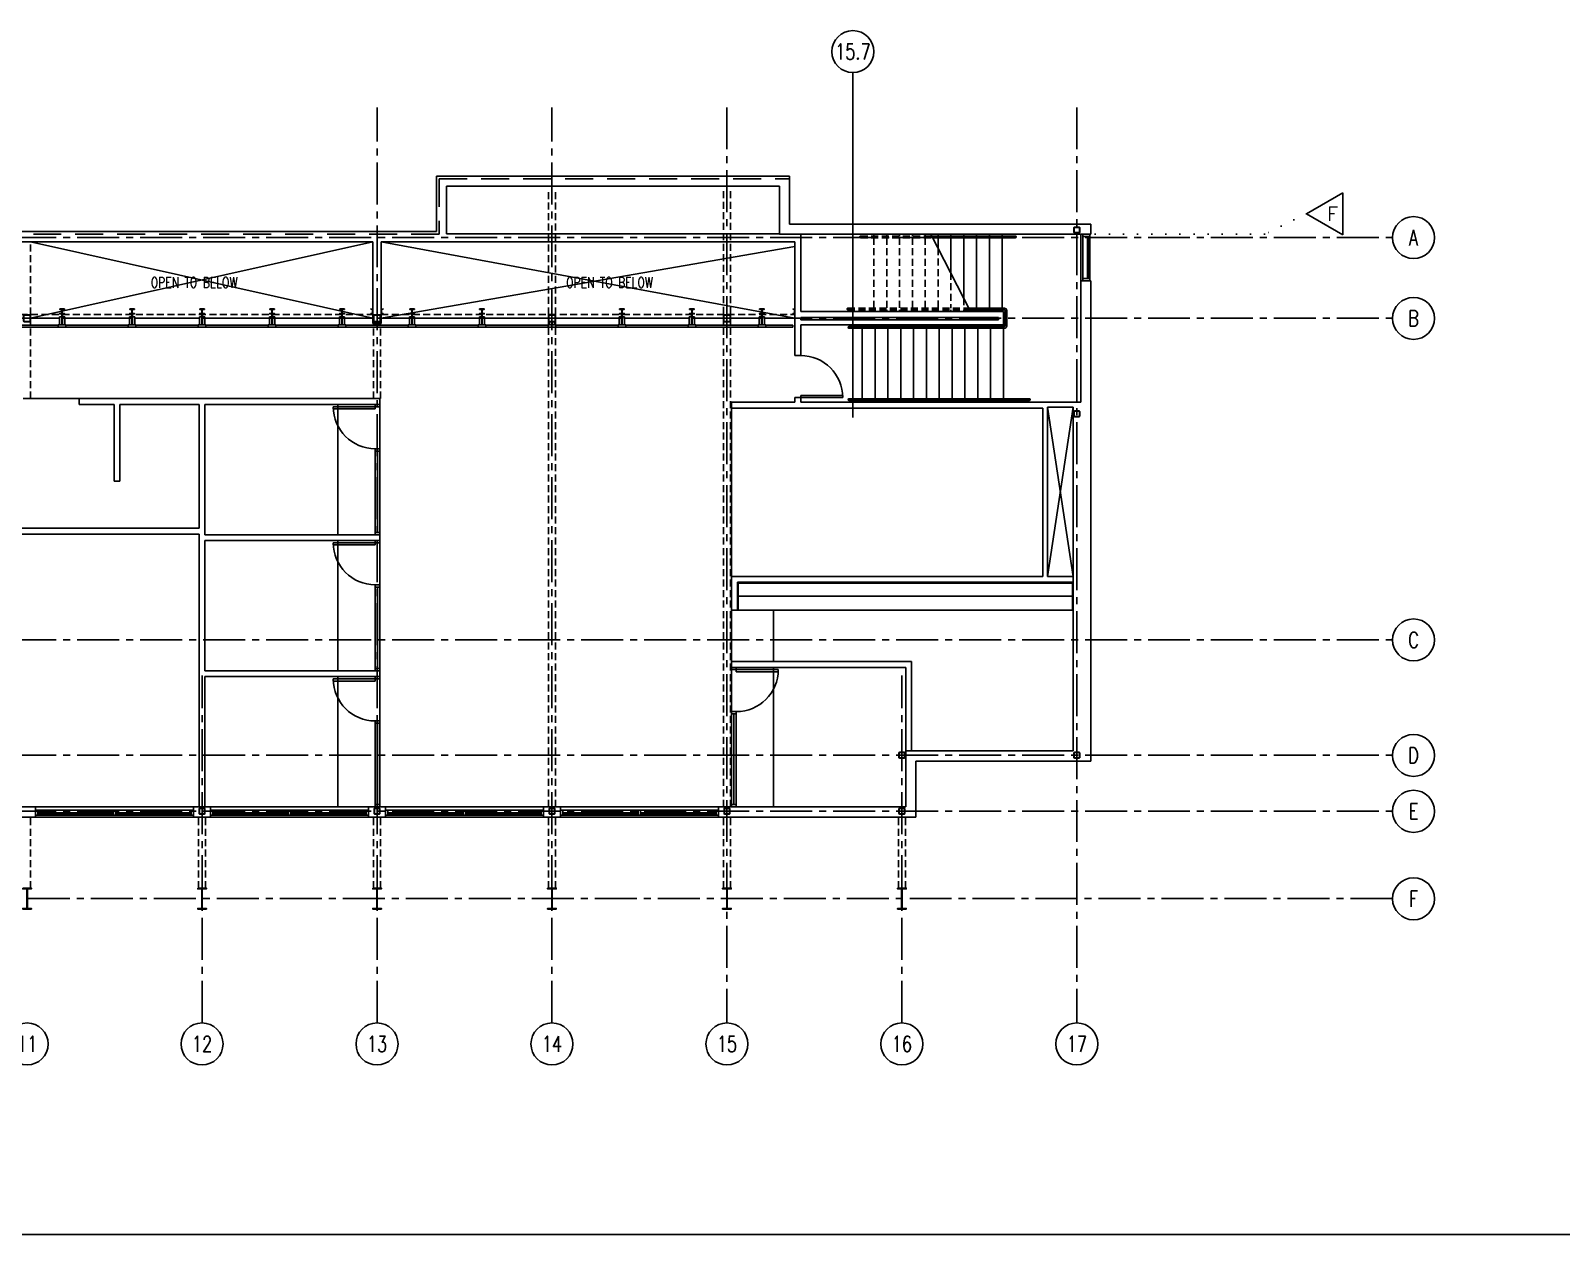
# Model space of a CAD drawing. Header units: inches. Extents: x 0 to 10293, y 0 to 4182.
# Drawn here: x 5849 to 7161, y 0 to 1032 of the extents above; entities that cross this region are included whole.
import ezdxf
from ezdxf.enums import TextEntityAlignment as Align

# ---------------------------------------------------------------- set-up
doc = ezdxf.new("R2010")
doc.units = ezdxf.units.IN
doc.header["$LTSCALE"] = 48
doc.header["$MEASUREMENT"] = 0
for name, pattern in [('CENTER2', [1.125, 0.75, -0.125, 0.125, -0.125]), ('DASHED', [0.75, 0.5, -0.25]), ('DOT', [0.25, 0, -0.25]), ('HIDDEN2', [0.1875, 0.125, -0.0625]), ('HIDDEN3', [0.1125, 0.0625, -0.05])]:
    doc.linetypes.add(name, pattern=pattern)
doc.layers.add('NONE', color=7, linetype='Continuous')
doc.layers.add('STL_TUBE', color=5, linetype='Continuous')
doc.styles.add('NOTATION', font='romans.shx', dxfattribs={"width": 0.75})
doc.styles.add('SIMPLEX', font='SIMPLEX.SHX')
doc.linetypes.add('BREAK', pattern='A,0.45,[120,BRK.SHX,S=0.17,R=0,X=0,Y=0],-0.145', length=0.595)

# ---------------------------------------------------------------- blocks, each defined once
blk = doc.blocks.new('90DOOR')
for p, q in [((-0.5, 1), (-0.5, 0)), ((-0.451, 1), (-0.5, 1)), ((-0.451, 0), (-0.451, 1)), ((-0.5, 0), (-0.451, 0))]:
    blk.add_line(p, q)
blk.add_arc((-0.5, 0), 1, 0, 90)
blk = doc.blocks.new('TS5x5x516')
at = {"layer": 'STL_TUBE', "linetype": 'Continuous', "flags": 128}
for points in [[(-2.125, -2.5, -0.414213562), (-2.5, -2.125), (-2.5, 2.125, -0.414213562), (-2.125, 2.5), (2.125, 2.5, -0.414213562), (2.5, 2.125), (2.5, -2.125, -0.414213562), (2.125, -2.5)], [(-2.125, -2.1875, -0.414213562), (-2.1875, -2.125), (-2.1875, 2.125, -0.414213562), (-2.125, 2.1875), (2.125, 2.1875, -0.414213562), (2.1875, 2.125), (2.1875, -2.125, -0.414213562), (2.125, -2.1875)]]:
    blk.add_lwpolyline(points, format="xyb", close=True, dxfattribs=at)
blk = doc.blocks.new('TS6x6x516')
at = {"layer": 'NONE', "color": 5, "linetype": 'Continuous', "flags": 128}
blk.add_lwpolyline([(0, 3), (2.625, 3, -0.414213562), (3, 2.625), (3, -2.625, -0.414213562), (2.625, -3), (-2.625, -3, -0.414213562), (-3, -2.625), (-3, 2.625, -0.414213562), (-2.625, 3), (0, 3)], format="xyb", dxfattribs=at)
blk.add_lwpolyline([(0, 2.6875), (2.625, 2.6875, -0.414213562), (2.6875, 2.625), (2.6875, -2.625, -0.414213562), (2.625, -2.6875), (-2.625, -2.6875, -0.414213562), (-2.6875, -2.625), (-2.6875, 2.625, -0.414213562), (-2.625, 2.6875)], format="xyb", close=True, dxfattribs=at)
blk = doc.blocks.new('W18x50')
at = {"layer": 'NONE', "color": 5, "linetype": 'Continuous', "flags": 128}
blk.add_lwpolyline([(-3.7, 18), (3.7, 18), (3.7, 17.4), (0.5, 17.4, 0.414214), (0.2, 17.1), (0.2, 0.9, 0.414214), (0.5, 0.6), (3.7, 0.6), (3.7, 0), (-3.7, 0), (-3.7, 0.6), (-0.5, 0.6, 0.414214), (-0.2, 0.9), (-0.2, 17.1, 0.414214), (-0.5, 17.4), (-3.7, 17.4), (-3.7, 18)], format="xyb", close=True, dxfattribs=at)
blk = doc.blocks.new('W4x13')
at = {"layer": 'NONE', "color": 5, "linetype": 'Continuous', "flags": 128}
blk.add_lwpolyline([(-2, 4.2), (2, 4.2), (2, 3.8), (0.4, 3.8, 0.414214), (0.1, 3.6), (0.1, 0.6, 0.414214), (0.4, 0.3), (2, 0.3), (2, 0), (-2, 0), (-2, 0.3), (-0.4, 0.3, 0.414214), (-0.1, 0.6), (-0.1, 3.6, 0.414214), (-0.4, 3.8), (-2, 3.8), (-2, 4.2)], format="xyb", close=True, dxfattribs=at)
blk = doc.blocks.new('C4x7.25')
at = {"layer": 'NONE', "color": 5, "linetype": 'Continuous', "flags": 128}
blk.add_lwpolyline([(0, 4), (1.7, 4), (1.7, 4, -0.372642), (1.6, 3.8), (0.6, 3.6, 0.372642), (0.3, 3.3), (0.3, 0.7, 0.372642), (0.6, 0.4), (1.6, 0.2, -0.372642), (1.7, 0), (1.7, 0), (0, 0), (0, 4)], format="xyb", close=True, dxfattribs=at)

msp = doc.modelspace()

# ---------------------------------------------------------------- linework, layer by layer
for p, q in [((6553.60753, 996.29226), (6553.60753, 700.41512)), ((6196.69086, 907.43307), (6196.69086, 859.93307)), ((6196.69086, 907.43307), (6499.35753, 907.43307)), ((6499.35753, 907.43307), (6499.35753, 866.30807)), ((6205.31586, 898.80807), (6205.31586, 857.93307)), ((6205.31586, 898.80807), (6490.73253, 898.80807)), ((6490.73253, 898.80807), (6490.73253, 857.68307)), ((6973.59258, 893.28437), (6942.41566, 875.28437)), ((6973.59258, 857.28437), (6973.59258, 893.28437)), ((6499.35753, 866.30807), (6757.60753, 866.30807)), ((6757.60753, 866.30807), (6757.60753, 857.68307)), ((6942.41566, 875.28437), (6973.59258, 857.28437)), ((4432.60753, 859.93307), (6196.69086, 859.93307)), ((6205.31586, 857.93307), (6490.73253, 857.93307)), ((6490.73253, 857.68307), (6757.60753, 857.68307)), ((6508.85753, 791.30807), (6508.85753, 857.68307)), ((6621.31372, 856.18307), (6692.85753, 856.18307)), ((6622.08087, 854.68307), (6692.85753, 854.68307)), ((6626.60753, 857.68307), (6626.60753, 856.18307)), ((6626.60753, 854.68307), (6626.60753, 845.83206)), ((6637.60753, 857.68307), (6637.60753, 856.18307)), ((6637.60753, 854.68307), (6637.60753, 824.68307)), ((6648.60753, 857.68307), (6648.60753, 856.18307)), ((6648.60753, 854.68307), (6648.60753, 802.8153)), ((6659.60753, 857.68307), (6659.60753, 856.18307)), ((6659.60753, 854.68307), (6659.60753, 794.30807)), ((6670.60753, 857.68307), (6670.60753, 856.18307)), ((6670.60753, 854.68307), (6670.60753, 794.30807)), ((6681.60753, 857.68307), (6681.60753, 856.18307)), ((6681.60753, 854.68307), (6681.60753, 794.30807)), ((6748.98253, 857.68307), (6748.98253, 817.68307)), ((6750.85753, 819.68307), (6750.85753, 855.68307)), ((6754.85753, 819.68307), (6754.85753, 855.68307)), ((6755.85753, 819.68307), (6755.85753, 855.68307)), ((6756.85753, 819.68307), (6756.85753, 855.68307)), ((4432.60753, 851.30807), (6141.98253, 851.30807)), ((5848.60753, 851.30807), (6141.98253, 785.68307)), ((5848.60753, 785.68307), (6141.98253, 851.30807)), ((6141.98253, 851.30807), (6141.98253, 781.05807)), ((6149.23253, 851.30807), (6503.85753, 785.68307)), ((6149.23253, 851.30807), (6149.23253, 781.05807)), ((6149.23253, 851.30807), (6503.85753, 851.30807)), ((6503.85753, 847.05807), (6149.23253, 785.68307)), ((6503.85753, 851.30807), (6503.85753, 753.68307)), ((6748.98253, 817.68307), (6748.98253, 713.68307)), ((6748.98253, 817.68307), (6757.60753, 817.68307)), ((6757.60753, 817.68307), (6757.60753, 405.93307)), ((5875.35753, 788.51307), (5875.85753, 788.51307)), ((5875.35753, 788.51307), (5875.35753, 786.93307)), ((5875.85753, 788.51307), (5875.85753, 786.93307)), ((5935.35753, 788.51307), (5935.85753, 788.51307)), ((5935.35753, 788.51307), (5935.35753, 786.93307)), ((5935.85753, 788.51307), (5935.85753, 786.93307)), ((5995.35753, 788.51307), (5995.85753, 788.51307)), ((5995.35753, 788.51307), (5995.35753, 786.93307)), ((5995.85753, 788.51307), (5995.85753, 786.93307)), ((6055.35753, 788.51307), (6055.85753, 788.51307)), ((6055.35753, 788.51307), (6055.35753, 786.93307)), ((6055.85753, 788.51307), (6055.85753, 786.93307)), ((6115.35753, 788.51307), (6115.85753, 788.51307)), ((6115.35753, 788.51307), (6115.35753, 786.93307)), ((6115.85753, 788.51307), (6115.85753, 786.93307)), ((6175.35753, 788.51307), (6175.85753, 788.51307)), ((6175.35753, 788.51307), (6175.35753, 786.93307)), ((6175.85753, 788.51307), (6175.85753, 786.93307)), ((6235.35753, 788.51307), (6235.85753, 788.51307)), ((6235.35753, 788.51307), (6235.35753, 786.93307)), ((6235.85753, 788.51307), (6235.85753, 786.93307)), ((6355.35753, 788.51307), (6355.85753, 788.51307)), ((6355.35753, 788.51307), (6355.35753, 786.93307)), ((6355.85753, 788.51307), (6355.85753, 786.93307)), ((6415.35753, 788.51307), (6415.85753, 788.51307)), ((6415.35753, 788.51307), (6415.35753, 786.93307)), ((6415.85753, 788.51307), (6415.85753, 786.93307)), ((6475.35753, 788.51307), (6475.85753, 788.51307)), ((6475.35753, 788.51307), (6475.35753, 786.93307)), ((6475.85753, 788.51307), (6475.85753, 786.93307)), ((6508.85753, 791.30807), (6682.60753, 791.30807)), ((6652.95837, 794.30807), (6683.48253, 794.30807)), ((6653.72551, 792.80807), (6683.48253, 792.80807)), ((6659.60753, 792.80807), (6659.60753, 791.30807)), ((6670.60753, 792.80807), (6670.60753, 791.30807)), ((6681.60753, 792.80807), (6681.60753, 791.30807)), ((6682.60753, 791.30807), (6682.60753, 780.05807)), ((6684.10753, 792.18307), (6684.10753, 779.18307)), ((6685.60753, 792.18307), (6685.60753, 779.18307)), ((5818.85753, 779.63807), (5872.35753, 779.63807)), ((5818.85753, 778.13807), (5872.35753, 778.13807)), ((5848.60753, 785.68307), (5873.35753, 785.68307)), ((5878.85753, 779.88807), (5872.35753, 779.88807)), ((5872.35753, 777.88807), (5872.35753, 779.88807)), ((5878.85753, 777.88807), (5872.35753, 777.88807)), ((5873.35753, 786.93307), (5875.35753, 786.93307)), ((5873.35753, 786.93307), (5873.35753, 779.88807)), ((5875.35753, 786.93307), (5875.35753, 779.88807)), ((5875.35753, 782.55807), (5875.85753, 782.55807)), ((5875.85753, 786.93307), (5875.85753, 779.88807)), ((5875.85753, 786.93307), (5877.85753, 786.93307)), ((5877.85753, 786.93307), (5877.85753, 779.88807)), ((5877.85753, 785.68307), (5933.35753, 785.68307)), ((5878.85753, 777.88807), (5878.85753, 779.88807)), ((5878.85753, 779.63807), (5932.35753, 779.63807)), ((5878.85753, 778.13807), (5932.35753, 778.13807)), ((5938.85753, 779.88807), (5932.35753, 779.88807)), ((5932.35753, 777.88807), (5932.35753, 779.88807)), ((5938.85753, 777.88807), (5932.35753, 777.88807)), ((5933.35753, 786.93307), (5935.35753, 786.93307)), ((5933.35753, 786.93307), (5933.35753, 779.88807)), ((5935.35753, 786.93307), (5935.35753, 779.88807)), ((5935.35753, 782.55807), (5935.85753, 782.55807)), ((5935.85753, 786.93307), (5935.85753, 779.88807)), ((5935.85753, 786.93307), (5937.85753, 786.93307)), ((5937.85753, 786.93307), (5937.85753, 779.88807)), ((5937.85753, 785.68307), (5993.35753, 785.68307)), ((5938.85753, 777.88807), (5938.85753, 779.88807)), ((5938.85753, 779.63807), (5992.35753, 779.63807)), ((5938.85753, 778.13807), (5992.35753, 778.13807)), ((5998.85753, 779.88807), (5992.35753, 779.88807)), ((5992.35753, 777.88807), (5992.35753, 779.88807)), ((5998.85753, 777.88807), (5992.35753, 777.88807)), ((5993.35753, 786.93307), (5995.35753, 786.93307)), ((5993.35753, 786.93307), (5993.35753, 779.88807)), ((5995.35753, 786.93307), (5995.35753, 779.88807)), ((5995.35753, 782.55807), (5995.85753, 782.55807)), ((5995.85753, 786.93307), (5995.85753, 779.88807)), ((5995.85753, 786.93307), (5997.85753, 786.93307)), ((5997.85753, 786.93307), (5997.85753, 779.88807)), ((5997.85753, 785.68307), (6053.35753, 785.68307)), ((5998.85753, 777.88807), (5998.85753, 779.88807)), ((5998.85753, 779.63807), (6052.35753, 779.63807)), ((5998.85753, 778.13807), (6052.35753, 778.13807)), ((6058.85753, 779.88807), (6052.35753, 779.88807)), ((6052.35753, 777.88807), (6052.35753, 779.88807)), ((6058.85753, 777.88807), (6052.35753, 777.88807)), ((6053.35753, 786.93307), (6055.35753, 786.93307)), ((6053.35753, 786.93307), (6053.35753, 779.88807)), ((6055.35753, 786.93307), (6055.35753, 779.88807)), ((6055.35753, 782.55807), (6055.85753, 782.55807)), ((6055.85753, 786.93307), (6055.85753, 779.88807)), ((6055.85753, 786.93307), (6057.85753, 786.93307)), ((6057.85753, 786.93307), (6057.85753, 779.88807)), ((6057.85753, 785.68307), (6113.35753, 785.68307)), ((6058.85753, 777.88807), (6058.85753, 779.88807)), ((6058.85753, 779.63807), (6112.35753, 779.63807)), ((6058.85753, 778.13807), (6112.35753, 778.13807)), ((6118.85753, 779.88807), (6112.35753, 779.88807)), ((6112.35753, 777.88807), (6112.35753, 779.88807)), ((6118.85753, 777.88807), (6112.35753, 777.88807)), ((6113.35753, 786.93307), (6115.35753, 786.93307)), ((6113.35753, 786.93307), (6113.35753, 779.88807)), ((6115.35753, 786.93307), (6115.35753, 779.88807)), ((6115.35753, 782.55807), (6115.85753, 782.55807)), ((6115.85753, 786.93307), (6115.85753, 779.88807)), ((6115.85753, 786.93307), (6117.85753, 786.93307)), ((6117.85753, 786.93307), (6117.85753, 779.88807)), ((6117.85753, 785.68307), (6142.60753, 785.68307)), ((6118.85753, 777.88807), (6118.85753, 779.88807)), ((6118.85753, 779.63807), (6172.35753, 779.63807)), ((6118.85753, 778.13807), (6172.35753, 778.13807)), ((6141.98253, 781.05807), (6149.23253, 781.05807)), ((6148.60753, 785.68307), (6173.35753, 785.68307)), ((6178.85753, 779.88807), (6172.35753, 779.88807)), ((6172.35753, 777.88807), (6172.35753, 779.88807)), ((6178.85753, 777.88807), (6172.35753, 777.88807)), ((6173.35753, 786.93307), (6175.35753, 786.93307)), ((6173.35753, 786.93307), (6173.35753, 779.88807)), ((6175.35753, 786.93307), (6175.35753, 779.88807)), ((6175.35753, 782.55807), (6175.85753, 782.55807)), ((6175.85753, 786.93307), (6175.85753, 779.88807)), ((6175.85753, 786.93307), (6177.85753, 786.93307)), ((6177.85753, 786.93307), (6177.85753, 779.88807)), ((6177.85753, 785.68307), (6233.35753, 785.68307)), ((6178.85753, 777.88807), (6178.85753, 779.88807)), ((6178.85753, 779.63807), (6232.35753, 779.63807)), ((6178.85753, 778.13807), (6232.35753, 778.13807)), ((6238.85753, 779.88807), (6232.35753, 779.88807)), ((6232.35753, 777.88807), (6232.35753, 779.88807)), ((6238.85753, 777.88807), (6232.35753, 777.88807)), ((6233.35753, 786.93307), (6235.35753, 786.93307)), ((6233.35753, 786.93307), (6233.35753, 779.88807)), ((6235.35753, 786.93307), (6235.35753, 779.88807)), ((6235.35753, 782.55807), (6235.85753, 782.55807)), ((6235.85753, 786.93307), (6235.85753, 779.88807)), ((6235.85753, 786.93307), (6237.85753, 786.93307)), ((6237.85753, 786.93307), (6237.85753, 779.88807)), ((6237.85753, 785.68307), (6353.35753, 785.68307)), ((6238.85753, 777.88807), (6238.85753, 779.88807)), ((6238.85753, 779.63807), (6292.35753, 779.63807)), ((6238.85753, 778.13807), (6292.35753, 778.13807)), ((6292.35753, 777.88807), (6292.35753, 779.88807)), ((6298.85753, 779.88807), (6292.35753, 779.88807)), ((6298.85753, 777.88807), (6292.35753, 777.88807)), ((6293.35753, 782.68307), (6293.35753, 779.88807)), ((6295.35753, 782.68307), (6295.35753, 779.88807)), ((6295.85753, 782.68307), (6295.85753, 779.88807)), ((6297.85753, 782.68307), (6297.85753, 779.88807)), ((6298.85753, 777.88807), (6298.85753, 779.88807)), ((6298.85753, 779.63807), (6352.35753, 779.63807)), ((6298.85753, 778.13807), (6352.35753, 778.13807)), ((6358.85753, 779.88807), (6352.35753, 779.88807)), ((6352.35753, 777.88807), (6352.35753, 779.88807)), ((6358.85753, 777.88807), (6352.35753, 777.88807)), ((6353.35753, 786.93307), (6355.35753, 786.93307)), ((6353.35753, 786.93307), (6353.35753, 779.88807)), ((6355.35753, 786.93307), (6355.35753, 779.88807)), ((6355.35753, 782.55807), (6355.85753, 782.55807)), ((6355.85753, 786.93307), (6355.85753, 779.88807)), ((6355.85753, 786.93307), (6357.85753, 786.93307)), ((6357.85753, 786.93307), (6357.85753, 779.88807)), ((6357.85753, 785.68307), (6413.35753, 785.68307)), ((6358.85753, 777.88807), (6358.85753, 779.88807)), ((6358.85753, 779.63807), (6412.35753, 779.63807)), ((6358.85753, 778.13807), (6412.35753, 778.13807)), ((6418.85753, 779.88807), (6412.35753, 779.88807)), ((6412.35753, 777.88807), (6412.35753, 779.88807)), ((6418.85753, 777.88807), (6412.35753, 777.88807)), ((6413.35753, 786.93307), (6415.35753, 786.93307)), ((6413.35753, 786.93307), (6413.35753, 779.88807)), ((6415.35753, 786.93307), (6415.35753, 779.88807)), ((6415.35753, 782.55807), (6415.85753, 782.55807)), ((6415.85753, 786.93307), (6415.85753, 779.88807)), ((6415.85753, 786.93307), (6417.85753, 786.93307)), ((6417.85753, 786.93307), (6417.85753, 779.88807)), ((6417.85753, 785.68307), (6442.60753, 785.68307)), ((6418.85753, 777.88807), (6418.85753, 779.88807)), ((6418.85753, 779.63807), (6472.35753, 779.63807)), ((6418.85753, 778.13807), (6472.35753, 778.13807)), ((6448.60753, 785.68307), (6473.35753, 785.68307)), ((6478.85753, 779.88807), (6472.35753, 779.88807)), ((6472.35753, 777.88807), (6472.35753, 779.88807)), ((6478.85753, 777.88807), (6472.35753, 777.88807)), ((6473.35753, 786.93307), (6475.35753, 786.93307)), ((6473.35753, 786.93307), (6473.35753, 779.88807)), ((6475.35753, 786.93307), (6475.35753, 779.88807)), ((6475.35753, 782.55807), (6475.85753, 782.55807)), ((6475.85753, 786.93307), (6475.85753, 779.88807)), ((6475.85753, 786.93307), (6477.85753, 786.93307)), ((6477.85753, 786.93307), (6477.85753, 779.88807)), ((6477.85753, 785.68307), (6503.85753, 785.68307)), ((6478.85753, 777.88807), (6478.85753, 779.88807)), ((6478.85753, 779.63807), (6502.15753, 779.63807)), ((6478.85753, 778.13807), (6502.15753, 778.13807)), ((6502.15753, 779.63807), (6502.15753, 778.13807)), ((6508.85753, 786.30807), (6508.85753, 784.30807)), ((6508.85753, 786.30807), (6678.35753, 786.30807)), ((6508.85753, 784.30807), (6678.35753, 784.30807)), ((6508.85753, 780.05807), (6682.60753, 780.05807)), ((6508.85753, 780.05807), (6508.85753, 753.68307)), ((6550.35685, 778.55807), (6683.48253, 778.55807)), ((6550.35685, 777.05807), (6683.48253, 777.05807)), ((6561.60685, 780.05807), (6561.60685, 778.55807)), ((6561.60685, 777.05807), (6561.60685, 716.68307)), ((6572.60753, 780.05807), (6572.60753, 778.55807)), ((6572.60753, 777.05807), (6572.60753, 716.68307)), ((6583.60753, 780.05807), (6583.60753, 778.55807)), ((6583.60753, 777.05807), (6583.60753, 716.68307)), ((6594.60753, 780.05807), (6594.60753, 778.55807)), ((6594.60753, 777.05807), (6594.60753, 716.68307)), ((6605.60753, 780.05807), (6605.60753, 778.55807)), ((6605.60753, 777.05807), (6605.60753, 716.68307)), ((6616.60753, 780.05807), (6616.60753, 778.55807)), ((6616.60753, 777.05807), (6616.60753, 716.68307)), ((6627.60753, 780.05807), (6627.60753, 778.55807)), ((6627.60753, 777.05807), (6627.60753, 716.68307)), ((6638.60753, 780.05807), (6638.60753, 778.55807)), ((6638.60753, 777.05807), (6638.60753, 716.68307)), ((6649.60753, 780.05807), (6649.60753, 778.55807)), ((6649.60753, 777.05807), (6649.60753, 716.68307)), ((6660.60753, 780.05807), (6660.60753, 778.55807)), ((6660.60753, 777.05807), (6660.60753, 716.68307)), ((6671.60753, 780.05807), (6671.60753, 778.55807)), ((6671.60753, 777.05807), (6671.60753, 716.68307)), ((6678.35753, 786.30807), (6678.35753, 784.30807)), ((6682.60753, 780.05807), (6682.60753, 778.55807)), ((6682.60753, 777.05807), (6682.60753, 716.68307)), ((6508.85753, 753.68307), (6503.85753, 753.68307)), ((5842.10753, 716.80807), (5890.10753, 716.80807)), ((5890.10753, 711.80807), (5890.10753, 716.80807)), ((5890.10753, 716.80807), (6148.10753, 716.80807)), ((5890.10753, 711.80807), (5920.10753, 711.80807)), ((5920.10753, 645.80807), (5920.10753, 711.80807)), ((5925.10753, 645.80807), (5925.10753, 711.80807)), ((5925.10753, 711.80807), (5993.10753, 711.80807)), ((5993.10753, 605.55807), (5993.10753, 711.80807)), ((6148.10753, 711.80807), (5998.10753, 711.80807)), ((5998.10753, 600.05807), (5998.10753, 711.80807)), ((6112.10753, 711.80807), (6112.10753, 600.05807)), ((6148.10753, 716.80807), (6148.10753, 711.80807)), ((6148.10753, 711.80807), (6148.10753, 600.05807)), ((6449.60753, 713.68307), (6503.85753, 713.68307)), ((6449.60753, 708.68307), (6449.60753, 713.68307)), ((6503.85753, 717.68307), (6503.85753, 713.68307)), ((6508.85753, 717.68307), (6503.85753, 717.68307)), ((6508.85753, 717.68307), (6508.85753, 713.68307)), ((6508.85753, 713.68307), (6748.98253, 713.68307)), ((6550.35685, 716.68307), (6704.85753, 716.68307)), ((6550.35685, 715.18307), (6704.85753, 715.18307)), ((6561.60685, 715.18307), (6561.60685, 713.68307)), ((6572.60753, 715.18307), (6572.60753, 713.68307)), ((6583.60753, 715.18307), (6583.60753, 713.68307)), ((6594.60753, 715.18307), (6594.60753, 713.68307)), ((6605.60753, 715.18307), (6605.60753, 713.68307)), ((6616.60753, 715.18307), (6616.60753, 713.68307)), ((6627.60753, 715.18307), (6627.60753, 713.68307)), ((6638.60753, 715.18307), (6638.60753, 713.68307)), ((6649.60753, 715.18307), (6649.60753, 713.68307)), ((6660.60753, 715.18307), (6660.60753, 713.68307)), ((6671.60753, 715.18307), (6671.60753, 713.68307)), ((6682.60753, 715.18307), (6682.60753, 713.68307)), ((6720.60753, 709.43307), (6720.60753, 564.28819)), ((6720.60753, 709.43307), (6742.60753, 709.43307)), ((6720.60753, 709.43307), (6742.60753, 564.28819)), ((6720.60753, 564.28819), (6742.60753, 709.43307)), ((6742.60753, 709.43307), (6742.60753, 414.55807)), ((6449.60753, 708.68307), (6716.35753, 708.68307)), ((6449.60753, 564.28819), (6449.60753, 708.68307)), ((6716.35753, 708.68307), (6716.35753, 564.28819)), ((6144.10753, 671.80807), (6144.10753, 602.05807)), ((6146.10753, 671.80807), (6146.10753, 602.05807)), ((6148.10753, 671.80807), (6148.10753, 602.05807)), ((5920.10753, 645.80807), (5925.10753, 645.80807)), ((5816.10753, 605.55807), (5993.10753, 605.55807)), ((5811.10753, 600.55807), (5993.10753, 600.55807)), ((5993.10753, 366.55807), (5993.10753, 600.55807)), ((6148.10753, 600.05807), (5998.10753, 600.05807)), ((6148.10753, 595.05807), (5998.10753, 595.05807)), ((5998.10753, 483.30807), (5998.10753, 595.05807)), ((6112.10753, 595.05807), (6112.10753, 483.30807)), ((6148.10753, 600.05807), (6148.10753, 595.05807)), ((6148.10753, 595.05807), (6148.10753, 483.30807)), ((6144.10753, 555.05807), (6144.10753, 485.30807)), ((6146.10753, 555.05807), (6146.10753, 485.30807)), ((6148.10753, 555.05807), (6148.10753, 485.30807)), ((6449.60753, 535.28819), (6449.60753, 564.28819)), ((6716.35753, 564.28819), (6449.60753, 564.28819)), ((6742.60753, 559.28819), (6454.60753, 559.28819)), ((6454.60753, 535.28819), (6454.60753, 559.28819)), ((6455.35753, 535.28819), (6455.35753, 558.53819)), ((6742.60753, 558.53819), (6455.35753, 558.53819)), ((6742.60753, 564.28819), (6720.60753, 564.28819)), ((6741.85753, 558.53819), (6741.85753, 535.28819)), ((6454.60753, 547.28819), (6742.60753, 547.28819)), ((6454.60753, 535.28819), (6449.60753, 535.28819)), ((6449.60753, 491.28819), (6449.60753, 535.28819)), ((6454.60753, 535.28819), (6742.60753, 535.28819)), ((6485.60753, 491.28819), (6485.60753, 535.28819)), ((6449.60753, 491.28819), (6603.98253, 491.28819)), ((6449.60753, 486.28819), (6449.60753, 491.28819)), ((6449.60753, 486.28819), (6598.98253, 486.28819)), ((6449.60753, 486.28819), (6449.60753, 366.55807)), ((6485.60753, 486.28819), (6485.60753, 366.55807)), ((6598.98253, 414.55807), (6598.98253, 486.28819)), ((6603.98253, 414.55807), (6603.98253, 491.28819)), ((6148.10753, 483.30807), (5998.10753, 483.30807)), ((5998.10753, 366.55807), (5998.10753, 478.30807)), ((6148.10753, 478.30807), (5998.10753, 478.30807)), ((6112.10753, 478.30807), (6112.10753, 366.55807)), ((6148.10753, 483.30807), (6148.10753, 478.30807)), ((6148.10753, 478.30807), (6148.10753, 366.55807)), ((6449.60753, 446.28819), (6449.60753, 368.55807)), ((6451.60753, 446.28819), (6451.60753, 368.55807)), ((6453.60753, 446.28819), (6453.60753, 368.55807)), ((6144.10753, 438.30807), (6144.10753, 368.55807)), ((6145.60753, 366.55807), (6145.60753, 438.30807)), ((6146.10753, 438.30807), (6146.10753, 368.55807)), ((6148.10753, 438.30807), (6148.10753, 368.55807)), ((6598.98253, 414.55807), (6742.60753, 414.55807)), ((6598.98253, 414.55807), (6598.98253, 366.55807)), ((6607.60753, 405.93307), (6757.60753, 405.93307)), ((6607.60753, 405.93307), (6607.60753, 357.93307)), ((5838.35753, 366.55807), (5852.85753, 366.55807)), ((5838.35753, 357.93307), (5852.85753, 357.93307)), ((5852.85753, 366.55807), (5852.85753, 357.93307)), ((5852.85753, 366.55807), (5988.35753, 366.55807)), ((5852.85753, 357.93307), (5988.35753, 357.93307)), ((5854.85753, 363.93307), (5919.60753, 363.93307)), ((5854.85753, 361.43307), (5919.60753, 361.43307)), ((5854.85753, 360.43307), (5919.60753, 360.43307)), ((5854.85753, 359.43307), (5919.60753, 359.43307)), ((5921.60753, 363.93307), (5986.35753, 363.93307)), ((5921.60753, 361.43307), (5986.35753, 361.43307)), ((5921.60753, 360.43307), (5986.35753, 360.43307)), ((5921.60753, 359.43307), (5986.35753, 359.43307)), ((5988.35753, 366.55807), (5988.35753, 357.93307)), ((5988.35753, 366.55807), (6002.85753, 366.55807)), ((5988.35753, 357.93307), (6002.85753, 357.93307)), ((6002.85753, 366.55807), (6002.85753, 357.93307)), ((6002.85753, 366.55807), (6138.35753, 366.55807)), ((6002.85753, 357.93307), (6138.35753, 357.93307)), ((6004.85753, 363.93307), (6069.60753, 363.93307)), ((6004.85753, 361.43307), (6069.60753, 361.43307)), ((6004.85753, 360.43307), (6069.60753, 360.43307)), ((6004.85753, 359.43307), (6069.60753, 359.43307)), ((6071.60753, 363.93307), (6136.35753, 363.93307)), ((6071.60753, 361.43307), (6136.35753, 361.43307)), ((6071.60753, 360.43307), (6136.35753, 360.43307)), ((6071.60753, 359.43307), (6136.35753, 359.43307)), ((6138.35753, 366.55807), (6138.35753, 357.93307)), ((6138.35753, 366.55807), (6152.85753, 366.55807)), ((6138.35753, 357.93307), (6152.85753, 357.93307)), ((6152.85753, 366.55807), (6152.85753, 357.93307)), ((6152.85753, 366.55807), (6288.35753, 366.55807)), ((6152.85753, 357.93307), (6288.35753, 357.93307)), ((6154.85753, 363.93307), (6219.60753, 363.93307)), ((6154.85753, 361.43307), (6219.60753, 361.43307)), ((6154.85753, 360.43307), (6219.60753, 360.43307)), ((6154.85753, 359.43307), (6219.60753, 359.43307)), ((6221.60753, 363.93307), (6286.35753, 363.93307)), ((6221.60753, 361.43307), (6286.35753, 361.43307)), ((6221.60753, 360.43307), (6286.35753, 360.43307)), ((6221.60753, 359.43307), (6286.35753, 359.43307)), ((6288.35753, 366.55807), (6288.35753, 357.93307)), ((6288.35753, 366.55807), (6302.85753, 366.55807)), ((6288.35753, 357.93307), (6302.85753, 357.93307)), ((6302.85753, 366.55807), (6302.85753, 357.93307)), ((6302.85753, 366.55807), (6438.35753, 366.55807)), ((6302.85753, 357.93307), (6438.35753, 357.93307)), ((6304.85753, 363.93307), (6369.60753, 363.93307)), ((6304.85753, 361.43307), (6369.60753, 361.43307)), ((6304.85753, 360.43307), (6369.60753, 360.43307)), ((6304.85753, 359.43307), (6369.60753, 359.43307)), ((6371.60753, 363.93307), (6436.35753, 363.93307)), ((6371.60753, 361.43307), (6436.35753, 361.43307)), ((6371.60753, 360.43307), (6436.35753, 360.43307)), ((6371.60753, 359.43307), (6436.35753, 359.43307)), ((6438.35753, 366.55807), (6598.98253, 366.55807)), ((6438.35753, 366.55807), (6438.35753, 357.93307)), ((6438.35753, 357.93307), (6607.60753, 357.93307))]:
    msp.add_line(p, q)
at = {"linetype": 'CENTER2'}
for p, q in [((6145.60753, 181.33165), (6145.60753, 966.51101)), ((6295.60753, 181.33165), (6295.60753, 966.51101)), ((6445.60753, 966.51101), (6445.60753, 181.33165)), ((6745.60753, 966.51101), (6745.60753, 181.33165)), ((3944.63966, 854.93307), (7016.29317, 854.93307)), ((3944.63966, 785.68307), (7016.29317, 785.68307)), ((3944.63966, 509.93307), (7016.29317, 509.93307)), ((5995.60753, 181.33165), (5995.60753, 479.26312)), ((6595.60753, 181.33165), (6595.60753, 479.26312)), ((3944.63966, 410.93307), (7016.29317, 410.93307)), ((3944.63966, 362.93307), (7016.29317, 362.93307)), ((7016.29317, 287.93307), (3944.63966, 287.93307))]:
    msp.add_line(p, q, dxfattribs=at)
at = {"linetype": 'DASHED'}
for p, q in [((6198.94086, 905.18307), (6198.94086, 857.68307)), ((6198.94086, 905.18307), (6498.85753, 905.18307)), ((6198.94086, 857.68307), (4432.60753, 857.68307))]:
    msp.add_line(p, q, dxfattribs=at)
at = {"linetype": 'HIDDEN2'}
for p, q in [((6292.60753, 779.88807), (6292.60753, 896.55807)), ((6298.60753, 779.88807), (6298.60753, 896.55807)), ((6442.60753, 366.55807), (6442.60753, 896.55807)), ((6448.60753, 366.55807), (6448.60753, 896.55807)), ((6560.35753, 856.18307), (6621.31372, 856.18307)), ((6560.35753, 854.68307), (6622.08087, 854.68307)), ((6571.60753, 857.68307), (6571.60753, 856.18307)), ((6571.60753, 854.68307), (6571.60753, 794.30807)), ((6582.60753, 857.68307), (6582.60753, 856.18307)), ((6582.60753, 854.68307), (6582.60753, 794.30807)), ((6593.60753, 857.68307), (6593.60753, 856.18307)), ((6593.60753, 854.68307), (6593.60753, 794.30807)), ((6604.60753, 857.68307), (6604.60753, 856.18307)), ((6604.60753, 854.68307), (6604.60753, 794.30807)), ((6615.60753, 857.68307), (6615.60753, 856.18307)), ((6615.60753, 854.68307), (6615.60753, 794.30807)), ((5848.60753, 716.80807), (5848.60753, 851.30807)), ((6626.60753, 845.83206), (6626.60753, 794.30807)), ((6637.60753, 824.68307), (6637.60753, 794.30807)), ((6648.60753, 802.8153), (6648.60753, 794.30807)), ((4615.85753, 788.93307), (6141.98253, 788.93307)), ((6149.23253, 788.93307), (6503.85753, 788.93307)), ((6549.35753, 794.30807), (6652.95837, 794.30807)), ((6549.35753, 792.80807), (6653.72551, 792.80807)), ((6571.60753, 792.80807), (6571.60753, 791.30807)), ((6582.60753, 792.80807), (6582.60753, 791.30807)), ((6593.60753, 792.80807), (6593.60753, 791.30807)), ((6604.60753, 792.80807), (6604.60753, 791.30807)), ((6615.60753, 792.80807), (6615.60753, 791.30807)), ((6626.60753, 792.80807), (6626.60753, 791.30807)), ((6637.60753, 792.80807), (6637.60753, 791.30807)), ((6648.60753, 792.80807), (6648.60753, 791.30807)), ((6142.60753, 716.80807), (6142.60753, 781.05807)), ((6148.60753, 716.80807), (6148.60753, 781.05807)), ((6292.60753, 366.55807), (6292.60753, 777.88807)), ((6298.60753, 366.55807), (6298.60753, 777.88807)), ((5848.60753, 296.92807), (5848.60753, 357.93307)), ((5992.60753, 296.92807), (5992.60753, 357.93307)), ((5998.60753, 296.92807), (5998.60753, 357.93307)), ((6142.60753, 296.92807), (6142.60753, 357.93307)), ((6148.60753, 296.92807), (6148.60753, 357.93307)), ((6292.60753, 296.92807), (6292.60753, 357.93307)), ((6298.60753, 296.92807), (6298.60753, 357.93307)), ((6442.60753, 296.92807), (6442.60753, 357.93307)), ((6448.60753, 296.92807), (6448.60753, 357.93307)), ((6592.60753, 296.92807), (6592.60753, 357.93307)), ((6598.60753, 296.92807), (6598.60753, 357.93307))]:
    msp.add_line(p, q, dxfattribs=at)
at = {"linetype": 'DOT'}
for p, q in [((6942.41566, 875.28437), (6906.59003, 857.68307)), ((6906.59003, 857.68307), (6508.85753, 857.68307))]:
    msp.add_line(p, q, dxfattribs=at)
at = {"linetype": 'BREAK'}
msp.add_line((6620.54658, 857.68307), (6654.49266, 791.30807), dxfattribs=at)
at = {"linetype": 'HIDDEN3'}
for p, q in [((5875.35753, 789.43307), (5875.35753, 788.51307)), ((5875.85753, 789.43307), (5875.85753, 788.51307)), ((5935.35753, 789.43307), (5935.35753, 788.51307)), ((5935.85753, 789.43307), (5935.85753, 788.51307)), ((5995.35753, 789.43307), (5995.35753, 788.51307)), ((5995.85753, 789.43307), (5995.85753, 788.51307)), ((6055.35753, 789.43307), (6055.35753, 788.51307)), ((6055.85753, 789.43307), (6055.85753, 788.51307)), ((6115.35753, 789.43307), (6115.35753, 788.51307)), ((6115.85753, 789.43307), (6115.85753, 788.51307)), ((6175.35753, 789.43307), (6175.35753, 788.51307)), ((6175.85753, 789.43307), (6175.85753, 788.51307)), ((6235.35753, 789.43307), (6235.35753, 788.51307)), ((6235.85753, 789.43307), (6235.85753, 788.51307)), ((6355.35753, 789.43307), (6355.35753, 788.51307)), ((6355.85753, 789.43307), (6355.85753, 788.51307)), ((6415.35753, 789.43307), (6415.35753, 788.51307)), ((6415.85753, 789.43307), (6415.85753, 788.51307)), ((6475.35753, 789.43307), (6475.35753, 788.51307)), ((6475.85753, 789.43307), (6475.85753, 788.51307))]:
    msp.add_line(p, q, dxfattribs=at)
at = {"flags": 128}
for points in [[(6750.85753, 857.68307), (6756.85753, 857.68307), (6756.85753, 855.68307), (6750.85753, 855.68307)], [(6750.85753, 819.68307), (6756.85753, 819.68307), (6756.85753, 817.68307), (6750.85753, 817.68307)], [(5852.85753, 359.43307), (5852.85753, 363.93307), (5854.85753, 363.93307), (5854.85753, 359.43307)], [(5919.60753, 359.43307), (5919.60753, 363.93307), (5921.60753, 363.93307), (5921.60753, 359.43307)], [(5986.35753, 359.43307), (5986.35753, 363.93307), (5988.35753, 363.93307), (5988.35753, 359.43307)], [(6002.85753, 359.43307), (6002.85753, 363.93307), (6004.85753, 363.93307), (6004.85753, 359.43307)], [(6069.60753, 359.43307), (6069.60753, 363.93307), (6071.60753, 363.93307), (6071.60753, 359.43307)], [(6136.35753, 359.43307), (6136.35753, 363.93307), (6138.35753, 363.93307), (6138.35753, 359.43307)], [(6152.85753, 359.43307), (6152.85753, 363.93307), (6154.85753, 363.93307), (6154.85753, 359.43307)], [(6219.60753, 359.43307), (6219.60753, 363.93307), (6221.60753, 363.93307), (6221.60753, 359.43307)], [(6286.35753, 359.43307), (6286.35753, 363.93307), (6288.35753, 363.93307), (6288.35753, 359.43307)], [(6302.85753, 359.43307), (6302.85753, 363.93307), (6304.85753, 363.93307), (6304.85753, 359.43307)], [(6369.60753, 359.43307), (6369.60753, 363.93307), (6371.60753, 363.93307), (6371.60753, 359.43307)], [(6436.35753, 359.43307), (6436.35753, 363.93307), (6438.35753, 363.93307), (6438.35753, 359.43307)]]:
    msp.add_lwpolyline(points, close=True, dxfattribs=at)
for points in [[(6148.10753, 711.80807), (6144.10753, 711.80807), (6144.10753, 709.80807), (6148.10753, 709.80807)], [(6148.10753, 673.80807), (6144.10753, 673.80807), (6144.10753, 671.80807), (6148.10753, 671.80807)], [(6148.10753, 602.05807), (6144.10753, 602.05807), (6144.10753, 600.05807), (6148.10753, 600.05807)], [(6148.10753, 595.05807), (6144.10753, 595.05807), (6144.10753, 593.05807), (6148.10753, 593.05807)], [(6148.10753, 557.05807), (6144.10753, 557.05807), (6144.10753, 555.05807), (6148.10753, 555.05807)], [(6453.60753, 486.28819), (6449.60753, 486.28819), (6449.60753, 484.28819), (6453.60753, 484.28819)], [(6148.10753, 485.30807), (6144.10753, 485.30807), (6144.10753, 483.30807), (6148.10753, 483.30807)], [(6148.10753, 478.30807), (6144.10753, 478.30807), (6144.10753, 476.30807), (6148.10753, 476.30807)], [(6453.60753, 448.28819), (6449.60753, 448.28819), (6449.60753, 446.28819), (6453.60753, 446.28819)], [(6148.10753, 440.30807), (6144.10753, 440.30807), (6144.10753, 438.30807), (6148.10753, 438.30807)], [(6148.10753, 368.55807), (6144.10753, 368.55807), (6144.10753, 366.55807), (6148.10753, 366.55807)], [(6453.60753, 368.55807), (6449.60753, 368.55807), (6449.60753, 366.55807), (6453.60753, 366.55807)]]:
    msp.add_lwpolyline(points, close=True)
at = {"linetype": 'Continuous'}
for centre in [(6553.60753, 1014.30666), (7034.30706, 854.79786), (7034.30706, 785.54786), (7034.30706, 509.79786), (7034.30706, 410.79786), (7034.30706, 362.79786), (7034.30706, 287.79786), (5845.60753, 163.31725), (5995.60753, 163.31725), (6145.60753, 163.31725), (6295.60753, 163.31725), (6445.60753, 163.31725), (6595.60753, 163.31725), (6745.60753, 163.31725)]:
    msp.add_circle(centre, 18.0144, dxfattribs=at)
at = {"linetype": 'HIDDEN2'}
for centre in [(6560.35753, 855.43307), (6549.35753, 793.55807)]:
    msp.add_arc(centre, 0.75, 90, 270, dxfattribs=at)
for centre, radius, start, end in [((6692.85753, 855.43307), 0.75, 270, 90), ((6683.48253, 792.18307), 2.125, 0, 90), ((6683.48253, 792.18307), 0.625, 0, 90), ((6550.35685, 777.80807), 0.75, 90, 270), ((6683.48253, 779.18307), 0.625, 270, 0), ((6683.48253, 779.18307), 2.125, 270, 0), ((6550.35685, 715.93307), 0.75, 90, 270), ((6704.85753, 715.93307), 0.75, 270, 90)]:
    msp.add_arc(centre, radius, start, end)
at = {"layer": 'Defpoints'}
msp.add_line((0, 0), (10200, 0), dxfattribs=at)

# ---------------------------------------------------------------- block references
for name, p in [('TS5x5x516', (6745.60753, 861.30807)), ('TS6x6x516', (5845.60753, 785.68307)), ('W4x13', (5875.60753, 789.43307)), ('W4x13', (5935.60753, 789.43307)), ('W4x13', (5995.60753, 789.43307)), ('W4x13', (6055.60753, 789.43307)), ('W4x13', (6115.60753, 789.43307)), ('TS6x6x516', (6145.60753, 785.68307)), ('W4x13', (6175.60753, 789.43307)), ('W4x13', (6235.60753, 789.43307)), ('TS6x6x516', (6295.60753, 785.68307)), ('W4x13', (6355.60753, 789.43307)), ('W4x13', (6415.60753, 789.43307)), ('TS6x6x516', (6445.60753, 785.68307)), ('W4x13', (6475.60753, 789.43307)), ('TS5x5x516', (6745.60753, 703.68307)), ('TS5x5x516', (6595.60753, 410.93307)), ('TS5x5x516', (6745.60753, 410.93307)), ('TS5x5x516', (5995.60753, 362.93307)), ('TS5x5x516', (6145.60753, 362.93307)), ('TS5x5x516', (6295.60753, 362.93307)), ('TS5x5x516', (6445.60753, 362.93307)), ('TS5x5x516', (6595.60753, 362.93307)), ('W18x50', (5845.60753, 278.93807)), ('W18x50', (5995.60753, 278.93807)), ('W18x50', (6145.60753, 278.93807)), ('W18x50', (6295.60753, 278.93807)), ('W18x50', (6445.60753, 278.93807)), ('W18x50', (6595.60753, 278.93807))]:
    msp.add_blockref(name, p)
at = {"rotation": 180}
for p in [(6141.98253, 793.51307), (6503.85753, 793.51307)]:
    msp.add_blockref('C4x7.25', p, dxfattribs=at)
at = {"xscale": -1, "rotation": 180}
msp.add_blockref('C4x7.25', (6149.23253, 793.51307), dxfattribs=at)
at = {"zscale": 36}
for p, xscale, yscale, rotation in [((6508.85753, 735.68307), 36, -36, 90), ((6144.10753, 691.80812), -36, 36, 90), ((6144.10753, 575.05812), -36, 36, 90), ((6144.10753, 458.30812), -36, 36, 90), ((6453.60753, 466.28824), 36, 36, 269.9999999999993)]:
    msp.add_blockref('90DOOR', p, dxfattribs=dict(at, xscale=xscale, yscale=yscale, rotation=rotation))

# ---------------------------------------------------------------- texts
at = {"linetype": 'Continuous', "style": 'SIMPLEX', "width": 0.75}
for s, p in [('15.7', (6553.60753, 1014.30666)), ('A', (7034.30706, 854.79786)), ('B', (7034.30706, 785.54786)), ('C', (7034.30706, 509.79786)), ('D', (7034.30706, 410.79786)), ('E', (7034.30706, 362.79786)), ('F', (7034.30706, 287.79786)), ('11', (5845.60753, 163.31725)), ('12', (5995.60753, 163.31725)), ('13', (6145.60753, 163.31725)), ('14', (6295.60753, 163.31725)), ('15', (6445.60753, 163.31725)), ('16', (6595.60753, 163.31725)), ('17', (6745.60753, 163.31725))]:
    msp.add_text(s, height=13.5108, dxfattribs=at).set_placement(p, align=Align.MIDDLE)
at = {"style": 'SIMPLEX'}
msp.add_text('F', height=12, dxfattribs=at).set_placement((6960.29832, 869.08413))
at = {"style": 'NOTATION', "width": 0.75}
for p in [(5951.61969, 811.78722), (6307.74831, 811.78722)]:
    msp.add_text('OPEN TO BELOW', height=9, dxfattribs=at).set_placement(p)

doc.saveas('drawing.dxf')
